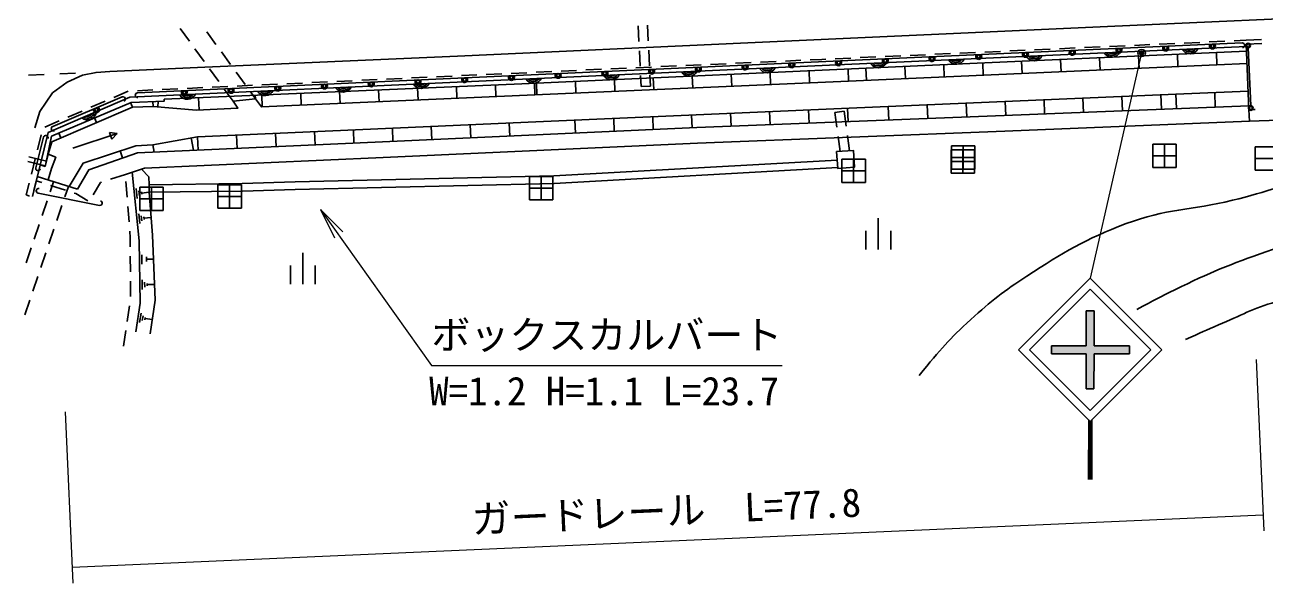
# Model space of a CAD drawing. Units: millimetres, scale not verified. Extents: x 40000 to 680000, y 20000 to 380000.
# Drawn here: x 130098 to 209578, y 255232 to 291069 of the extents above; entities that cross this region are included whole.
import ezdxf
from ezdxf.enums import TextEntityAlignment as Align

# ---------------------------------------------------------------- set-up
doc = ezdxf.new("R2010")
doc.units = ezdxf.units.MM
doc.header["$LTSCALE"] = 1000
doc.header["$PDMODE"] = 32
doc.header["$PDSIZE"] = 500
for name, color, linetype, lineweight in [('M-BGD', 7, 'Continuous', 25), ('M-STR-HTXT', 7, 'Continuous', 13), ('M-STR-STR1', 1, 'Continuous', 25), ('M-STR-STRC', 7, 'Continuous', 25)]:
    doc.layers.add(name, color=color, linetype=linetype, lineweight=lineweight)
doc.styles.add('ＭＳ ゴシック', font='')
doc.styles.get('ＭＳ ゴシック').set_extended_font_data('MS Gothic')

# ---------------------------------------------------------------- blocks, each defined once
blk = doc.blocks.new('open_arrow')
at = {"color": 0, "linetype": 'Continuous', "lineweight": -2}
blk.add_lwpolyline([(7.5, 1.25), (0, 0), (7.5, -1.25)], dxfattribs=at)

msp = doc.modelspace()

# ---------------------------------------------------------------- hatches: boundary and pattern name
at = {"layer": 'M-STR-STRC'}
for points in [[(198660, 267703), (198664, 269962), (200931, 269962), (200931, 270462), (198665, 270462), (198669, 272703), (198169, 272704), (198165, 270462), (195931, 270462), (195931, 269962), (198164, 269962), (198160, 267704)], [(198521, 265717), (198421, 265616), (198321, 265717), (198318, 261893), (198518, 261893)]]:
    msp.add_hatch(color=256, dxfattribs=at).paths.add_polyline_path(points)

# ---------------------------------------------------------------- linework, layer by layer
at = {"layer": 'M-BGD'}
for p, q in [((169478, 290006), (169429, 291005)), ((170078, 290034), (170029, 291033)), ((140069, 290821), (140657, 290012)), ((141764, 290620), (142352, 289812)), ((208415, 290071), (209414, 290115)), ((141010, 289527), (141597, 288717)), ((142706, 289327), (143295, 288519)), ((169557, 288408), (169508, 289407)), ((170156, 288436), (170107, 289435)), ((191660, 289319), (192659, 289363)), ((193259, 289390), (194258, 289435)), ((194857, 289462), (195856, 289507)), ((196455, 289534), (197454, 289579)), ((198054, 289606), (199053, 289650)), ((199652, 289677), (200651, 289722)), ((201251, 289749), (202250, 289794)), ((202849, 289821), (203848, 289866)), ((204447, 289892), (205446, 289937)), ((206046, 289964), (207045, 290009)), ((207644, 290036), (208415, 290071)), ((174078, 288528), (175077, 288573)), ((175676, 288600), (176675, 288645)), ((177275, 288672), (178274, 288717)), ((178873, 288744), (179872, 288789)), ((180472, 288816), (181204, 288849)), ((181204, 288849), (181471, 288861)), ((182070, 288888), (183069, 288933)), ((183668, 288960), (184667, 289005)), ((185267, 289032), (186266, 289077)), ((186865, 289103), (187864, 289148)), ((188464, 289175), (189463, 289220)), ((190062, 289247), (191061, 289292)), ((191560, 287834), (191526, 288615)), ((194058, 287944), (194023, 288727)), ((196555, 288054), (196521, 288838)), ((199053, 288165), (199018, 288950)), ((201551, 288275), (201516, 289061)), ((204048, 288385), (204013, 289173)), ((206546, 288495), (206511, 289284)), ((141950, 288232), (142537, 287423)), ((143648, 288034), (144237, 287226)), ((156496, 287730), (157495, 287777)), ((158094, 287805), (159093, 287851)), ((159693, 287878), (160692, 287923)), ((161291, 287950), (162290, 287995)), ((162890, 288022), (163888, 288068)), ((164488, 288095), (165487, 288140)), ((166086, 288167), (167085, 288212)), ((167685, 288239), (168684, 288284)), ((169283, 288311), (170282, 288356)), ((169620, 287104), (169586, 287809)), ((170220, 287134), (170185, 287837)), ((170881, 288383), (171880, 288428)), ((172480, 288455), (173479, 288501)), ((172932, 287016), (172898, 287776)), ((175429, 287125), (175396, 287889)), ((177927, 287234), (177893, 288002)), ((180425, 287343), (180391, 288115)), ((182922, 287452), (182888, 288227)), ((184068, 287503), (184033, 288279)), ((186565, 287613), (186531, 288392)), ((189063, 287724), (189028, 288504)), ((138915, 286914), (139914, 286960)), ((140513, 286988), (141512, 287035)), ((142112, 287062), (143111, 287109)), ((142890, 286937), (143452, 286163)), ((143710, 287137), (144709, 287183)), ((145308, 287211), (146307, 287257)), ((146907, 287285), (147905, 287331)), ((148505, 287359), (149504, 287406)), ((150103, 287433), (151102, 287480)), ((151701, 287508), (152700, 287554)), ((153300, 287582), (154299, 287628)), ((154898, 287656), (155897, 287702)), ((155316, 286244), (155283, 286993)), ((157813, 286354), (157780, 287101)), ((160311, 286464), (160278, 287210)), ((162809, 286574), (162776, 287319)), ((162941, 286580), (162909, 287325)), ((165439, 286689), (165406, 287438)), ((167936, 286798), (167904, 287551)), ((169620, 287104), (170220, 287134)), ((170434, 286907), (170401, 287664)), ((134333, 285771), (135251, 286166)), ((135802, 286404), (136720, 286800)), ((137317, 286840), (138316, 286886)), ((138325, 285830), (138316, 286141)), ((138621, 285806), (138650, 286153)), ((141270, 285605), (141232, 286385)), ((144897, 286321), (143452, 286163)), ((144591, 286741), (144897, 286321)), ((144897, 286321), (144872, 286543)), ((145325, 285804), (145292, 286561)), ((147823, 285914), (147790, 286669)), ((150321, 286024), (150288, 286777)), ((152818, 286134), (152785, 286885)), ((192962, 286153), (193001, 285248)), ((195460, 286260), (195499, 285348)), ((197957, 286367), (197997, 285449)), ((200455, 286474), (200495, 285549)), ((202953, 286581), (202993, 285650)), ((203905, 286622), (203944, 285688)), ((206403, 286727), (206442, 285788)), ((132863, 285137), (133782, 285533)), ((136997, 285790), (136875, 286072)), ((175357, 285387), (175394, 284555)), ((177855, 285498), (177892, 284653)), ((180352, 285608), (180390, 284752)), ((182043, 285448), (182637, 285532)), ((182043, 285448), (182177, 284495)), ((182637, 285532), (182774, 284558)), ((182850, 285719), (182888, 284850)), ((185469, 285831), (185506, 284953)), ((187966, 285938), (188005, 285051)), ((190464, 286046), (190503, 285150)), ((208591, 285875), (208584, 285874)), ((208601, 285623), (208637, 284855)), ((131394, 284504), (132312, 284900)), ((134701, 284801), (134575, 285091)), ((156166, 284541), (156203, 283701)), ((158664, 284650), (158700, 283814)), ((161161, 284760), (161198, 283927)), ((165367, 284945), (165403, 284117)), ((167864, 285056), (167901, 284229)), ((170362, 285166), (170398, 284342)), ((172859, 285277), (172896, 284455)), ((130906, 283040), (131144, 284012)), ((131444, 282169), (131821, 283917)), ((132405, 283811), (132276, 284111)), ((133180, 283141), (136027, 284086)), ((135530, 284157), (136027, 284086)), ((135671, 283730), (135530, 284157)), ((136027, 284086), (135671, 283730)), ((140775, 283809), (140921, 283014)), ((141180, 283883), (141218, 283027)), ((143678, 283993), (143715, 283139)), ((146176, 284102), (146213, 283251)), ((148673, 284212), (148710, 283364)), ((151171, 284322), (151208, 283476)), ((153668, 284431), (153705, 283588)), ((182260, 283901), (182394, 282947)), ((182857, 283964), (182994, 282990)), ((131600, 282773), (131826, 283561)), ((136221, 282978), (136373, 282522)), ((138316, 283357), (138400, 282901)), ((189495, 281549), (189495, 283049)), ((189495, 283049), (190995, 283049)), ((189517, 281810), (189517, 283310)), ((189517, 283310), (191017, 283310)), ((190245, 283049), (190245, 281549)), ((190267, 283310), (190267, 281810)), ((190995, 283049), (190995, 281549)), ((191017, 283310), (191017, 281810)), ((202430, 281917), (202430, 283417)), ((202430, 283417), (203930, 283417)), ((203180, 283417), (203180, 281917)), ((203930, 283417), (203930, 281917)), ((208989, 281730), (208989, 283230)), ((208989, 283230), (210489, 283230)), ((130298, 282300), (131407, 282024)), ((130363, 282593), (131482, 282314)), ((130525, 281486), (130763, 282458)), ((182501, 280946), (182501, 282446)), ((182501, 282446), (184001, 282446)), ((183251, 282446), (183251, 280946)), ((184001, 282446), (184001, 280946)), ((189495, 282299), (190995, 282299)), ((189517, 282560), (191017, 282560)), ((202430, 282667), (203930, 282667)), ((208989, 282480), (210489, 282480)), ((136546, 281469), (135595, 281158)), ((137776, 281872), (136546, 281469)), ((182501, 281696), (184001, 281696)), ((190995, 281549), (189495, 281549)), ((191017, 281810), (189517, 281810)), ((203930, 281917), (202430, 281917)), ((210489, 281730), (208989, 281730)), ((130197, 280148), (130382, 280904)), ((130832, 281051), (130674, 280438)), ((131181, 280939), (130832, 281051)), ((133474, 280512), (130894, 281324)), ((131939, 280995), (131718, 280343)), ((132704, 280449), (131752, 280755)), ((132893, 280695), (132668, 280033)), ((134945, 280946), (134473, 280161)), ((135025, 280972), (134945, 280946)), ((136659, 280015), (136581, 281012)), ((137477, 279144), (137477, 280644)), ((137477, 280644), (138977, 280644)), ((138070, 280798), (138077, 280318)), ((138227, 280644), (138227, 279144)), ((138977, 280644), (138977, 279144)), ((142486, 279304), (142486, 280804)), ((142486, 280804), (143986, 280804)), ((143236, 280804), (143236, 279304)), ((143986, 280804), (143986, 279304)), ((162461, 279825), (162461, 281325)), ((162461, 281325), (163961, 281325)), ((162461, 280575), (163961, 280575)), ((163211, 281325), (163211, 279825)), ((163961, 281325), (163961, 279825)), ((184001, 280946), (182501, 280946)), ((130407, 280075), (130197, 280148)), ((131525, 279775), (131204, 278828)), ((133370, 280235), (133275, 280265)), ((134136, 279761), (133370, 280235)), ((137301, 279915), (137235, 280561)), ((137447, 280093), (137413, 280416)), ((137477, 279894), (138977, 279894)), ((137600, 280190), (137583, 280352)), ((137592, 280271), (138077, 280321)), ((142486, 280054), (143986, 280054)), ((163961, 279825), (162461, 279825)), ((132475, 279464), (132154, 278517)), ((136783, 278420), (136705, 279417)), ((138977, 279144), (137477, 279144)), ((143986, 279304), (142486, 279304)), ((131011, 278260), (130690, 277313)), ((137465, 278321), (137402, 278936)), ((137603, 278490), (137571, 278798)), ((137749, 278583), (137733, 278737)), ((137741, 278660), (138202, 278707)), ((184829, 278652), (184829, 276652)), ((131961, 277949), (131640, 277002)), ((136863, 277393), (136829, 277822)), ((136864, 276823), (136863, 277393)), ((184029, 277852), (184029, 276652)), ((185629, 277852), (185629, 276652)), ((130497, 276745), (130176, 275798)), ((131447, 276434), (131126, 275487)), ((136868, 275223), (136865, 276223)), ((137605, 275716), (137594, 276316)), ((137902, 275871), (137896, 276171)), ((137899, 276021), (138348, 276029)), ((147927, 276429), (147927, 274429)), ((147127, 275629), (147127, 274429)), ((148727, 275629), (148727, 274429)), ((130933, 274919), (130612, 273972)), ((136871, 273623), (136869, 274623)), ((137634, 274078), (137623, 274703)), ((137787, 274237), (137782, 274550)), ((137942, 274318), (137940, 274474)), ((137941, 274396), (138410, 274404)), ((130419, 273404), (130098, 272457)), ((136663, 272038), (136808, 273028)), ((138449, 273389), (138139, 271230)), ((137458, 271959), (137553, 272571)), ((137635, 272088), (137682, 272394)), ((137800, 272141), (137823, 272294)), ((137811, 272217), (138271, 272146)), ((136431, 270455), (136576, 271444))]:
    msp.add_line(p, q, dxfattribs=at)
for points in [[(130586, 280053), (131591, 284154), (136844, 286417), (159221, 287456), (181222, 288450), (208433, 289671)], [(131821, 283917), (136909, 286087), (139041, 286168), (139038, 286290), (161966, 287283), (187339, 288428), (208445, 289370)], [(208478, 288580), (206546, 288495), (182922, 287452), (162809, 286574), (145275, 285802), (144897, 286321)], [(279292, 287101), (263103, 286492), (242908, 285615), (235821, 285320), (232817, 285888), (232078, 285930), (213077, 285024), (208617, 284875)], [(138316, 283357), (141180, 283883), (162869, 284835), (182971, 285724), (203905, 286622), (208552, 286817)], [(143452, 286163), (143767, 285728), (141112, 285597), (138325, 285830)], [(131826, 283561), (136997, 285790), (138325, 285830)], [(208584, 285874), (192898, 285244), (173204, 284469), (153045, 283558), (137322, 282852)], [(208624, 284875), (192938, 284245), (173246, 283470), (153090, 282559), (137776, 281872)], [(132934, 280680), (133848, 282191), (137214, 283308), (138316, 283357)], [(131080, 282086), (131396, 281982), (131600, 282773)], [(131606, 281110), (131811, 281838), (132087, 282570), (131600, 282773)], [(137322, 282852), (134212, 281770), (133474, 280512)], [(182195, 282387), (164027, 281371), (147433, 280984), (144039, 280881), (138070, 280798)], [(136977, 281610), (137428, 277206), (137499, 273208), (137215, 271368)], [(138070, 280798), (138050, 281321), (137588, 281810)], [(182229, 281908), (164046, 280891), (147446, 280505), (144049, 280401), (138077, 280318)], [(138449, 273389), (138290, 277576), (138077, 280318)]]:
    msp.add_lwpolyline(points, dxfattribs=at)
msp.add_lwpolyline([(182157, 282930), (182233, 281856), (183308, 281932), (183232, 283007)], close=True, dxfattribs=at)
for centre, radius, start, end in [((204806, 289775), 567, 210.6419, 334.49693), ((204806, 289775), 453, 218.60129, 326.53754), ((204806, 289775), 340, 234.22667, 310.91216), ((184826, 288878), 567, 210.6419, 334.49693), ((184826, 288878), 453, 218.60129, 326.53754), ((184826, 288878), 340, 234.22667, 310.91216), ((189821, 289103), 567, 210.6419, 334.49693), ((189821, 289103), 453, 218.60129, 326.53754), ((189821, 289103), 340, 234.22667, 310.91216), ((194816, 289327), 567, 210.6419, 334.49693), ((194816, 289327), 453, 218.60129, 326.53754), ((194816, 289327), 340, 234.22667, 310.91216), ((199811, 289551), 567, 210.6419, 334.49693), ((199811, 289551), 453, 218.60129, 326.53754), ((199811, 289551), 340, 234.22667, 310.91216), ((167712, 288107), 567, 210.6578, 334.51282), ((167712, 288107), 453, 218.61719, 326.55343), ((167712, 288107), 340, 234.24256, 310.92806), ((172707, 288332), 567, 210.6578, 334.51282), ((172707, 288332), 453, 218.61719, 326.55343), ((172707, 288332), 340, 234.24256, 310.92806), ((177702, 288558), 567, 210.6578, 334.51282), ((177702, 288558), 453, 218.61719, 326.55343), ((177702, 288558), 340, 234.24256, 310.92806), ((150517, 287319), 567, 210.7312, 334.58622), ((150517, 287319), 453, 218.69059, 326.62683), ((150517, 287319), 340, 234.31596, 311.00146), ((155512, 287551), 567, 210.7312, 334.58622), ((155512, 287551), 453, 218.69059, 326.62683), ((155512, 287551), 340, 234.31596, 311.00146), ((162717, 287881), 567, 210.6578, 334.51282), ((162717, 287881), 453, 218.61719, 326.55343), ((162717, 287881), 340, 234.24256, 310.92806), ((140528, 286855), 567, 210.7312, 334.58622), ((140528, 286855), 453, 218.69059, 326.62683), ((140528, 286855), 340, 234.31596, 311.00146), ((145523, 287087), 567, 210.7312, 334.58622), ((145523, 287087), 453, 218.69059, 326.62683), ((145523, 287087), 340, 234.31596, 311.00146), ((134112, 285530), 567, 231.38591, 355.24094), ((134112, 285530), 453, 239.3453, 347.28155), ((134112, 285530), 340, 254.97068, 331.65617)]:
    msp.add_arc(centre, radius, start, end, dxfattribs=at)
for points, knots in [([(286015, 285483), (285330, 284765), (284992, 284381), (284126, 284061), (283353, 283776), (282851, 283893), (282029, 283822), (278831, 283544), (277033, 283404), (273823, 283343), (270431, 283277), (268530, 283422), (265137, 283403), (262329, 283387), (260755, 283364), (257948, 283283), (254718, 283189), (252902, 283204), (249682, 282923), (244440, 282467), (241543, 281823), (236301, 281362), (234668, 281219), (233747, 281178), (232108, 281182), (229927, 281188), (228715, 281437), (226537, 281542), (223590, 281684), (221937, 281876), (218989, 281781), (216759, 281710), (215496, 281684), (213298, 281302), (211011, 280904), (209805, 280345), (207547, 279805), (204892, 279169), (203273, 279273), (200718, 278307), (198091, 277314), (196717, 276475), (194361, 274945), (192872, 273978), (192083, 273353), (190767, 272159), (189350, 270875), (188894, 270310), (187442, 268565)], [0, 0, 0, 0, 1, 1, 1, 2, 2, 2, 3, 3, 3, 4, 4, 4, 5, 5, 5, 6, 6, 6, 7, 7, 7, 8, 8, 8, 9, 9, 9, 10, 10, 10, 11, 11, 11, 12, 12, 12, 13, 13, 13, 14, 14, 14, 15, 15, 15, 16, 16, 16, 16]), ([(201408, 272788), (202553, 273427), (202890, 273587), (203857, 274066), (206091, 275172), (207395, 275698), (209749, 276517), (211690, 277193), (212849, 277353), (214870, 277730), (217374, 278197), (218796, 278416), (221340, 278539), (223551, 278645), (224789, 278371), (227001, 278269), (229547, 278152), (230972, 277912), (233520, 277975), (234427, 277997), (234937, 278018), (235836, 278134), (237685, 278373), (238717, 278548), (240549, 278893), (241954, 279158), (242726, 279382), (244133, 279639), (245458, 279880), (246200, 280041), (247541, 280171), (249302, 280342), (250298, 280328), (252067, 280384), (254511, 280462), (255881, 280514), (258327, 280494), (260429, 280476), (261606, 280419), (263705, 280307), (265287, 280223), (266170, 280123), (267751, 280015), (269711, 279880), (270806, 279713), (272770, 279685), (274784, 279657), (275914, 279758), (277922, 279925), (280018, 280098), (281200, 280170), (283273, 280524), (284627, 280755), (285437, 280759), (286707, 281283), (288306, 281941), (288886, 282598), (290251, 283933)], [0, 0, 0, 0, 1, 1, 1, 2, 2, 2, 3, 3, 3, 4, 4, 4, 5, 5, 5, 6, 6, 6, 7, 7, 7, 8, 8, 8, 9, 9, 9, 10, 10, 10, 11, 11, 11, 12, 12, 12, 13, 13, 13, 14, 14, 14, 15, 15, 15, 16, 16, 16, 17, 17, 17, 18, 18, 18, 19, 19, 19, 19]), ([(292280, 283267), (291605, 282103), (291318, 281594), (290403, 280802), (289516, 280033), (288883, 279750), (287794, 279311), (286343, 278726), (285446, 278631), (283907, 278352), (282405, 278081), (281543, 278043), (280020, 277953), (278452, 277860), (277570, 277911), (276000, 277926), (274824, 277938), (274166, 277995), (272991, 278033), (270250, 278122), (268715, 278254), (265972, 278238), (262248, 278217), (260157, 278142), (256447, 277819), (254380, 277639), (253234, 277426), (251176, 277160), (249279, 276915), (248215, 276782), (246323, 276501), (244729, 276264), (243813, 276237), (242250, 275842), (240657, 275440), (239817, 275033), (238237, 274584), (237379, 274341), (236902, 274175), (236020, 274045), (234352, 273799), (233393, 273852), (231707, 273865), (229388, 273884), (228093, 274050), (225777, 274165), (224026, 274252), (223047, 274363), (221294, 274385), (219228, 274410), (218061, 274483), (216006, 274275), (213773, 274049), (212511, 273875), (210345, 273286), (208845, 272879), (208082, 272412), (206652, 271803), (205817, 271447), (205547, 271331), (204523, 270871)], [0, 0, 0, 0, 1, 1, 1, 2, 2, 2, 3, 3, 3, 4, 4, 4, 5, 5, 5, 6, 6, 6, 7, 7, 7, 8, 8, 8, 9, 9, 9, 10, 10, 10, 11, 11, 11, 12, 12, 12, 13, 13, 13, 14, 14, 14, 15, 15, 15, 16, 16, 16, 17, 17, 17, 18, 18, 18, 19, 19, 19, 20, 20, 20, 20])]:
    msp.add_open_spline(points, degree=3, knots=knots, dxfattribs=at)
at = {"layer": 'M-STR-HTXT'}
for p, q in [((201715, 289261), (198421, 274808)), ((209066, 269589), (209551, 258600)), ((132696, 266221), (133180, 255232)), ((209507, 259599), (133136, 256231))]:
    msp.add_line(p, q, dxfattribs=at)
msp.add_lwpolyline([(149063, 279215), (156171, 269205), (178671, 269205)], dxfattribs=at)
for radius in [150, 120, 90, 60, 30, 20]:
    msp.add_circle((201715, 289261), radius, dxfattribs=at)
msp.add_point((201715, 289261), dxfattribs=at)
at = {"layer": 'M-STR-STR1'}
for p, q in [((208426, 289828), (209425, 289864)), ((208426, 289828), (208601, 285623)), ((209006, 285641), (208601, 285623))]:
    msp.add_line(p, q, dxfattribs=at)
at = {"layer": 'M-STR-STRC'}
for p, q in [((208552, 289589), (208711, 285878)), ((131344, 287872), (130345, 287828)), ((133342, 287956), (132343, 287915)), ((131888, 284543), (136336, 286437)), ((130799, 281898), (131300, 283846)), ((134891, 279478), (130956, 280267)), ((198421, 274808), (193825, 270212)), ((203018, 270212), (198421, 274808)), ((198421, 274101), (194532, 270212)), ((202310, 270212), (198421, 274101)), ((198169, 272704), (198165, 270462)), ((198169, 272704), (198669, 272703)), ((198669, 272703), (198665, 270462)), ((195931, 270462), (195931, 269962)), ((195931, 270462), (198165, 270462)), ((200931, 270462), (198665, 270462)), ((200931, 270462), (200931, 269962)), ((193825, 270212), (198421, 265616)), ((194532, 270212), (198421, 266323)), ((195931, 269962), (198164, 269962)), ((198160, 267704), (198164, 269962)), ((198421, 266323), (202310, 270212)), ((198421, 265616), (203018, 270212)), ((198660, 267703), (198664, 269962)), ((200931, 269962), (198664, 269962)), ((198160, 267704), (198660, 267703)), ((198321, 265717), (198318, 261893)), ((198421, 265616), (198418, 261893)), ((198521, 265717), (198518, 261893))]:
    msp.add_line(p, q, dxfattribs=at)
for points in [[(216746, 291734), (199521, 290949), (176457, 289900), (157846, 289064), (141654, 288341), (135548, 288063), (134665, 288008), (133802, 287834), (132824, 287377), (131885, 286710), (131054, 285499), (130736, 284448)], [(137324, 286699), (160187, 287751), (186180, 288919), (208170, 289905)]]:
    msp.add_lwpolyline(points, dxfattribs=at)
for centre, radius in [((197267, 289304), 100), ((200264, 289438), 100), ((203261, 289573), 100), ((206258, 289707), 100), ((208545, 289739), 150), ((208545, 289739), 120), ((208545, 289739), 100), ((179286, 288497), 100), ((182283, 288631), 100), ((185280, 288766), 100), ((188277, 288900), 100), ((191273, 289035), 100), ((194270, 289169), 100), ((161304, 287689), 100), ((164301, 287823), 100), ((167298, 287958), 100), ((170295, 288093), 100), ((173292, 288227), 100), ((176289, 288362), 100), ((143323, 286863), 100), ((146320, 287001), 100), ((149316, 287138), 100), ((152313, 287276), 100), ((155310, 287414), 100), ((158307, 287552), 100), ((140326, 286725), 100), ((134692, 285614), 100), ((208717, 285728), 150), ((208717, 285728), 120), ((208717, 285728), 100)]:
    msp.add_circle(centre, radius, dxfattribs=at)
for centre, radius, start, end in [((197267, 289304), 188, 145.69916, 39.43895), ((197267, 289304), 150, 133.97867, 51.15943), ((197267, 289304), 112, 92.56906, 92.56904), ((200264, 289438), 188, 145.69916, 39.43895), ((200264, 289438), 150, 133.97867, 51.15943), ((200264, 289438), 112, 92.56906, 92.56904), ((203261, 289573), 188, 145.69916, 39.43895), ((203261, 289573), 150, 133.97867, 51.15943), ((203261, 289573), 112, 92.56906, 92.56904), ((206258, 289707), 188, 145.69916, 39.43895), ((206258, 289707), 150, 133.97867, 51.15943), ((206258, 289707), 112, 92.56906, 92.56904), ((208177, 289756), 150, 272.56905, 92.56905), ((179286, 288497), 188, 145.70186, 39.44166), ((179286, 288497), 150, 133.98138, 51.16214), ((179286, 288497), 112, 92.57178, 92.57174), ((182283, 288631), 188, 145.70186, 39.44166), ((182283, 288631), 150, 133.98138, 51.16214), ((182283, 288631), 112, 92.57178, 92.57174), ((185280, 288766), 188, 145.70186, 39.44166), ((185280, 288766), 150, 133.98138, 51.16214), ((185280, 288766), 112, 92.57178, 92.57174), ((188277, 288900), 188, 145.69916, 39.43895), ((188277, 288900), 150, 133.97867, 51.15943), ((188277, 288900), 112, 92.56906, 92.56904), ((191273, 289035), 188, 145.69916, 39.43895), ((191273, 289035), 150, 133.97867, 51.15943), ((191273, 289035), 112, 92.56906, 92.56904), ((194270, 289169), 188, 145.69916, 39.43895), ((194270, 289169), 150, 133.97867, 51.15943), ((194270, 289169), 112, 92.56906, 92.56904), ((161304, 287689), 188, 145.70186, 39.44166), ((161304, 287689), 150, 133.98138, 51.16214), ((161304, 287689), 112, 92.57178, 92.57174), ((164301, 287823), 188, 145.70186, 39.44166), ((164301, 287823), 150, 133.98138, 51.16214), ((164301, 287823), 112, 92.57178, 92.57174), ((167298, 287958), 188, 145.70186, 39.44166), ((167298, 287958), 150, 133.98138, 51.16214), ((167298, 287958), 112, 92.57178, 92.57174), ((170295, 288093), 188, 145.70186, 39.44166), ((170295, 288093), 150, 133.98138, 51.16214), ((170295, 288093), 112, 92.57178, 92.57174), ((173292, 288227), 188, 145.70186, 39.44166), ((173292, 288227), 150, 133.98138, 51.16214), ((173292, 288227), 112, 92.57178, 92.57174), ((176289, 288362), 188, 145.70186, 39.44166), ((176289, 288362), 150, 133.98138, 51.16214), ((176289, 288362), 112, 92.57178, 92.57174), ((143323, 286863), 188, 145.76493, 39.50472), ((143323, 286863), 150, 134.04445, 51.2252), ((143323, 286863), 112, 92.63484, 92.63481), ((146320, 287001), 188, 145.76493, 39.50472), ((146320, 287001), 150, 134.04445, 51.2252), ((146320, 287001), 112, 92.63484, 92.63481), ((149316, 287138), 188, 145.76493, 39.50472), ((149316, 287138), 150, 134.04445, 51.2252), ((149316, 287138), 112, 92.63484, 92.63481), ((152313, 287276), 188, 145.76493, 39.50472), ((152313, 287276), 150, 134.04445, 51.2252), ((152313, 287276), 112, 92.63484, 92.63481), ((155310, 287414), 188, 145.76493, 39.50472), ((155310, 287414), 150, 134.04445, 51.2252), ((155310, 287414), 112, 92.63484, 92.63481), ((158307, 287552), 188, 145.76493, 39.50472), ((158307, 287552), 150, 134.04445, 51.2252), ((158307, 287552), 112, 92.63484, 92.63481), ((136394, 286298), 150, 293.06408, 113.06408), ((137331, 286549), 150, 92.63483, 272.63483), ((140326, 286725), 188, 145.76493, 39.50472), ((140326, 286725), 150, 134.04445, 51.2252), ((140326, 286725), 112, 92.63484, 92.63481), ((134692, 285614), 188, 166.19419, 59.93398), ((134692, 285614), 150, 154.47371, 71.65446), ((134692, 285614), 112, 113.06411, 113.06405), ((131946, 284405), 150, 113.06408, 293.06408), ((131445, 283809), 150, 345.58556, 165.58556), ((130945, 281860), 150, 165.58556, 345.58556), ((130985, 280414), 150, 78.65518, 258.65518), ((134920, 279625), 150, 258.65518, 78.65518)]:
    msp.add_arc(centre, radius, start, end, dxfattribs=at)

# ---------------------------------------------------------------- block references
at = {"layer": 'M-STR-HTXT', "xscale": 267, "yscale": 267, "rotation": 305.4}
msp.add_blockref('open_arrow', (149063, 279215), dxfattribs=at)

# ---------------------------------------------------------------- texts
at = {"layer": 'M-STR-HTXT', "style": 'ＭＳ ゴシック'}
for s, p in [('ボックスカルバート', (156171, 269705)), ('W=1.2 H=1.1 L=23.7', (156030, 266101))]:
    msp.add_text(s, height=1833, dxfattribs=at).set_placement(p, align=Align.BOTTOM_LEFT)
msp.add_text('ガードレール\u3000L=77.8', height=1833, rotation=2.525, dxfattribs=at).set_placement((171299, 258415), align=Align.BOTTOM_CENTER)

doc.saveas('drawing.dxf')
